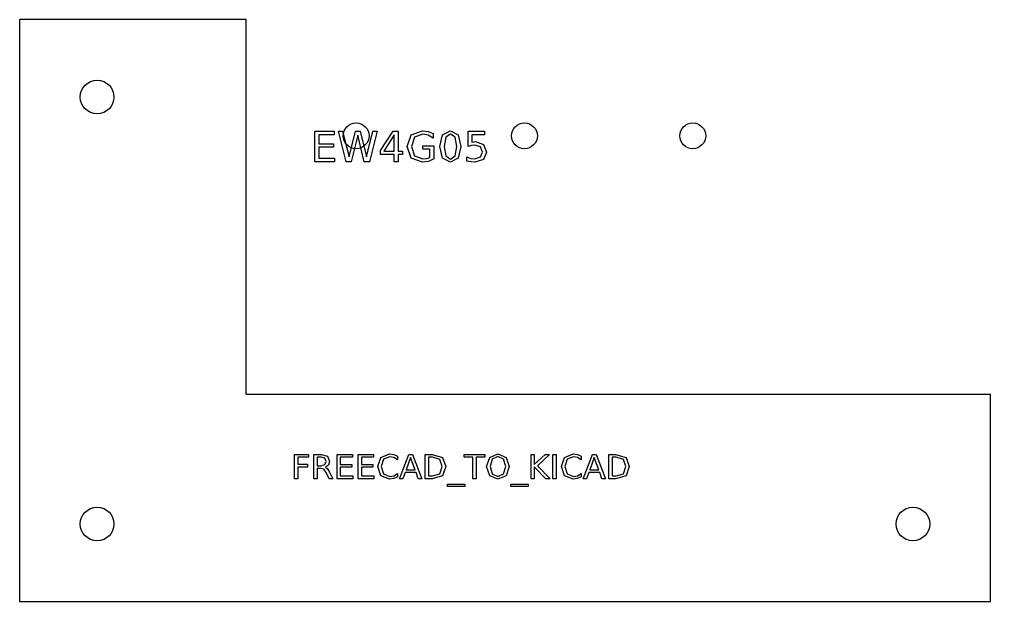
# Model space of a CAD drawing. Extents: x 0 to 150, y 0 to 90.
import ezdxf

# ---------------------------------------------------------------- set-up
doc = ezdxf.new("R2010")
doc.units = 0
doc.layers.get('0').update_dxf_attribs({"linetype": 'continuous'})

# ---------------------------------------------------------------- blocks, each defined once
blk = doc.blocks.new('SHAPESTRING')
at = {"color": 0}
for points in [[(44.67, 22.33), (43.01, 22.33), (43.01, 21.22), (44.5, 21.22), (44.5, 20.79), (43.01, 20.79), (43.01, 19), (42.51, 19), (42.51, 22.76), (44.67, 22.76)], [(47.88, 20.03), (48.4, 19), (47.85, 19), (47.37, 19.96), (47.01, 20.47), (46.53, 20.59), (45.98, 20.59), (45.98, 19), (45.47, 19), (45.47, 22.76), (46.62, 22.76), (47.58, 22.49), (47.9, 21.68), (47.73, 21.09), (47.25, 20.76), (47.57, 20.53)], [(51.43, 22.33), (49.56, 22.33), (49.56, 21.21), (51.35, 21.21), (51.35, 20.78), (49.56, 20.78), (49.56, 19.43), (51.48, 19.43), (51.48, 19), (49.06, 19), (49.06, 22.76), (51.43, 22.76)], [(54.69, 22.33), (52.82, 22.33), (52.82, 21.21), (54.61, 21.21), (54.61, 20.78), (52.82, 20.78), (52.82, 19.43), (54.73, 19.43), (54.73, 19), (52.31, 19), (52.31, 22.76), (54.69, 22.76)], [(57.83, 22.29), (57.21, 22.4), (56.23, 22.01), (55.88, 20.87), (56.23, 19.74), (57.21, 19.34), (57.83, 19.46), (58.38, 19.82), (58.38, 19.29), (57.81, 19.02), (57.18, 18.92), (55.84, 19.45), (55.35, 20.87), (55.84, 22.3), (57.18, 22.82), (57.82, 22.73), (58.38, 22.47), (58.38, 21.93)], [(62.14, 19), (61.61, 19), (61.27, 19.97), (59.57, 19.97), (59.23, 19), (58.7, 19), (60.13, 22.76), (60.71, 22.76)], [(65.33, 22.3), (65.84, 20.88), (65.33, 19.46), (63.73, 19), (62.68, 19), (62.68, 22.76), (63.73, 22.76)], [(71.89, 22.33), (70.56, 22.33), (70.56, 19), (70.05, 19), (70.05, 22.33), (68.71, 22.33), (68.71, 22.76), (71.89, 22.76)], [(75.64, 20.87), (75.17, 19.45), (73.9, 18.92), (72.64, 19.45), (72.16, 20.87), (72.64, 22.29), (73.9, 22.82), (75.17, 22.29)], [(79.52, 21.17), (81.21, 22.76), (81.86, 22.76), (80, 21.01), (82, 19), (81.33, 19), (79.52, 20.81), (79.52, 19), (79.02, 19), (79.02, 22.76), (79.52, 22.76)], [(82.91, 19), (82.4, 19), (82.4, 22.76), (82.91, 22.76)], [(86.19, 22.29), (85.57, 22.4), (84.59, 22.01), (84.24, 20.87), (84.59, 19.74), (85.57, 19.34), (86.19, 19.46), (86.74, 19.82), (86.74, 19.29), (86.17, 19.02), (85.54, 18.92), (84.2, 19.45), (83.71, 20.87), (84.2, 22.3), (85.54, 22.82), (86.18, 22.73), (86.74, 22.47), (86.74, 21.93)], [(90.5, 19), (89.97, 19), (89.63, 19.97), (87.93, 19.97), (87.59, 19), (87.06, 19), (88.49, 22.76), (89.07, 22.76)], [(93.69, 22.3), (94.2, 20.88), (93.69, 19.46), (92.09, 19), (91.04, 19), (91.04, 22.76), (92.09, 22.76)], [(46.62, 21.01), (47.17, 21.18), (47.36, 21.68), (47.17, 22.17), (46.62, 22.34), (45.98, 22.34), (45.98, 21.01)], [(61.11, 20.39), (60.42, 22.26), (59.73, 20.39)], [(63.81, 19.42), (64.94, 19.77), (65.31, 20.88), (64.94, 21.99), (63.81, 22.34), (63.19, 22.34), (63.19, 19.42)], [(72.7, 20.87), (73.03, 19.75), (73.9, 19.33), (74.78, 19.75), (75.11, 20.87), (74.78, 22), (73.9, 22.41), (73.03, 22)], [(89.47, 20.39), (88.78, 22.26), (88.09, 20.39)], [(92.17, 19.42), (93.3, 19.77), (93.67, 20.88), (93.3, 21.99), (92.17, 22.34), (91.55, 22.34), (91.55, 19.42)], [(66.1, 17.79), (66.1, 18.15), (68.78, 18.15), (68.78, 17.79)], [(75.88, 17.79), (75.88, 18.15), (78.56, 18.15), (78.56, 17.79)]]:
    blk.add_lwpolyline(points, close=True, dxfattribs=at)
blk = doc.blocks.new('SHAPESTRING001')
at = {"color": 0}
for points in [[(48.6, 72.16), (46.27, 72.16), (46.27, 70.77), (48.5, 70.77), (48.5, 70.23), (46.27, 70.23), (46.27, 68.54), (48.66, 68.54), (48.66, 68), (45.63, 68), (45.63, 72.7), (48.6, 72.7)], [(50.91, 68.73), (51.9, 72.7), (52.61, 72.7), (53.6, 68.73), (54.58, 72.7), (55.23, 72.7), (54.05, 68), (53.25, 68), (52.26, 72.08), (51.26, 68), (50.46, 68), (49.28, 72.7), (49.92, 72.7)], [(58.51, 69.64), (59.18, 69.64), (59.18, 69.11), (58.51, 69.11), (58.51, 68), (57.88, 68), (57.88, 69.11), (55.76, 69.11), (55.76, 69.73), (57.71, 72.7), (58.51, 72.7)], [(57.88, 69.64), (57.88, 72.14), (56.27, 69.64)], [(62.33, 69.93), (62.33, 70.46), (64, 70.46), (64, 68.44), (63.19, 68.04), (62.24, 67.91), (60.52, 68.55), (59.9, 70.34), (60.52, 72.14), (62.24, 72.78), (63.12, 72.67), (63.88, 72.34), (63.88, 71.66), (63.13, 72.11), (62.3, 72.26), (61, 71.77), (60.57, 70.34), (61, 68.91), (62.3, 68.43), (62.9, 68.49), (63.37, 68.67), (63.37, 69.93)], [(68.2, 70.34), (67.78, 68.53), (66.58, 67.91), (65.37, 68.53), (64.95, 70.34), (65.37, 72.15), (66.58, 72.78), (67.78, 72.15)], [(65.59, 70.34), (65.84, 68.9), (66.58, 68.42), (67.32, 68.9), (67.57, 70.34), (67.32, 71.79), (66.58, 72.27), (65.84, 71.79)], [(71.81, 72.16), (69.9, 72.16), (69.9, 71.01), (70.18, 71.08), (70.46, 71.1), (71.7, 70.67), (72.16, 69.5), (71.69, 68.33), (70.36, 67.91), (69.76, 67.96), (69.12, 68.11), (69.12, 68.75), (69.71, 68.52), (70.35, 68.44), (71.21, 68.73), (71.52, 69.5), (71.21, 70.28), (70.35, 70.56), (69.84, 70.51), (69.32, 70.34), (69.32, 72.7), (71.81, 72.7)]]:
    blk.add_lwpolyline(points, close=True, dxfattribs=at)

msp = doc.modelspace()

# ---------------------------------------------------------------- linework, layer by layer
at = {"color": 0}
msp.add_lwpolyline([(0, 0), (150, 0), (150, 32), (35, 32), (35, 90), (0, 90)], close=True, dxfattribs=at)
for centre, radius in [((12, 78), 2.6), ((52, 72), 2), ((78, 72), 2), ((104, 72), 2), ((12, 12), 2.6), ((138, 12), 2.6)]:
    msp.add_circle(centre, radius, dxfattribs=at)

# ---------------------------------------------------------------- block references
for name in ['SHAPESTRING001', 'SHAPESTRING']:
    msp.add_blockref(name, (0, 0), dxfattribs=at)

doc.saveas('drawing.dxf')
